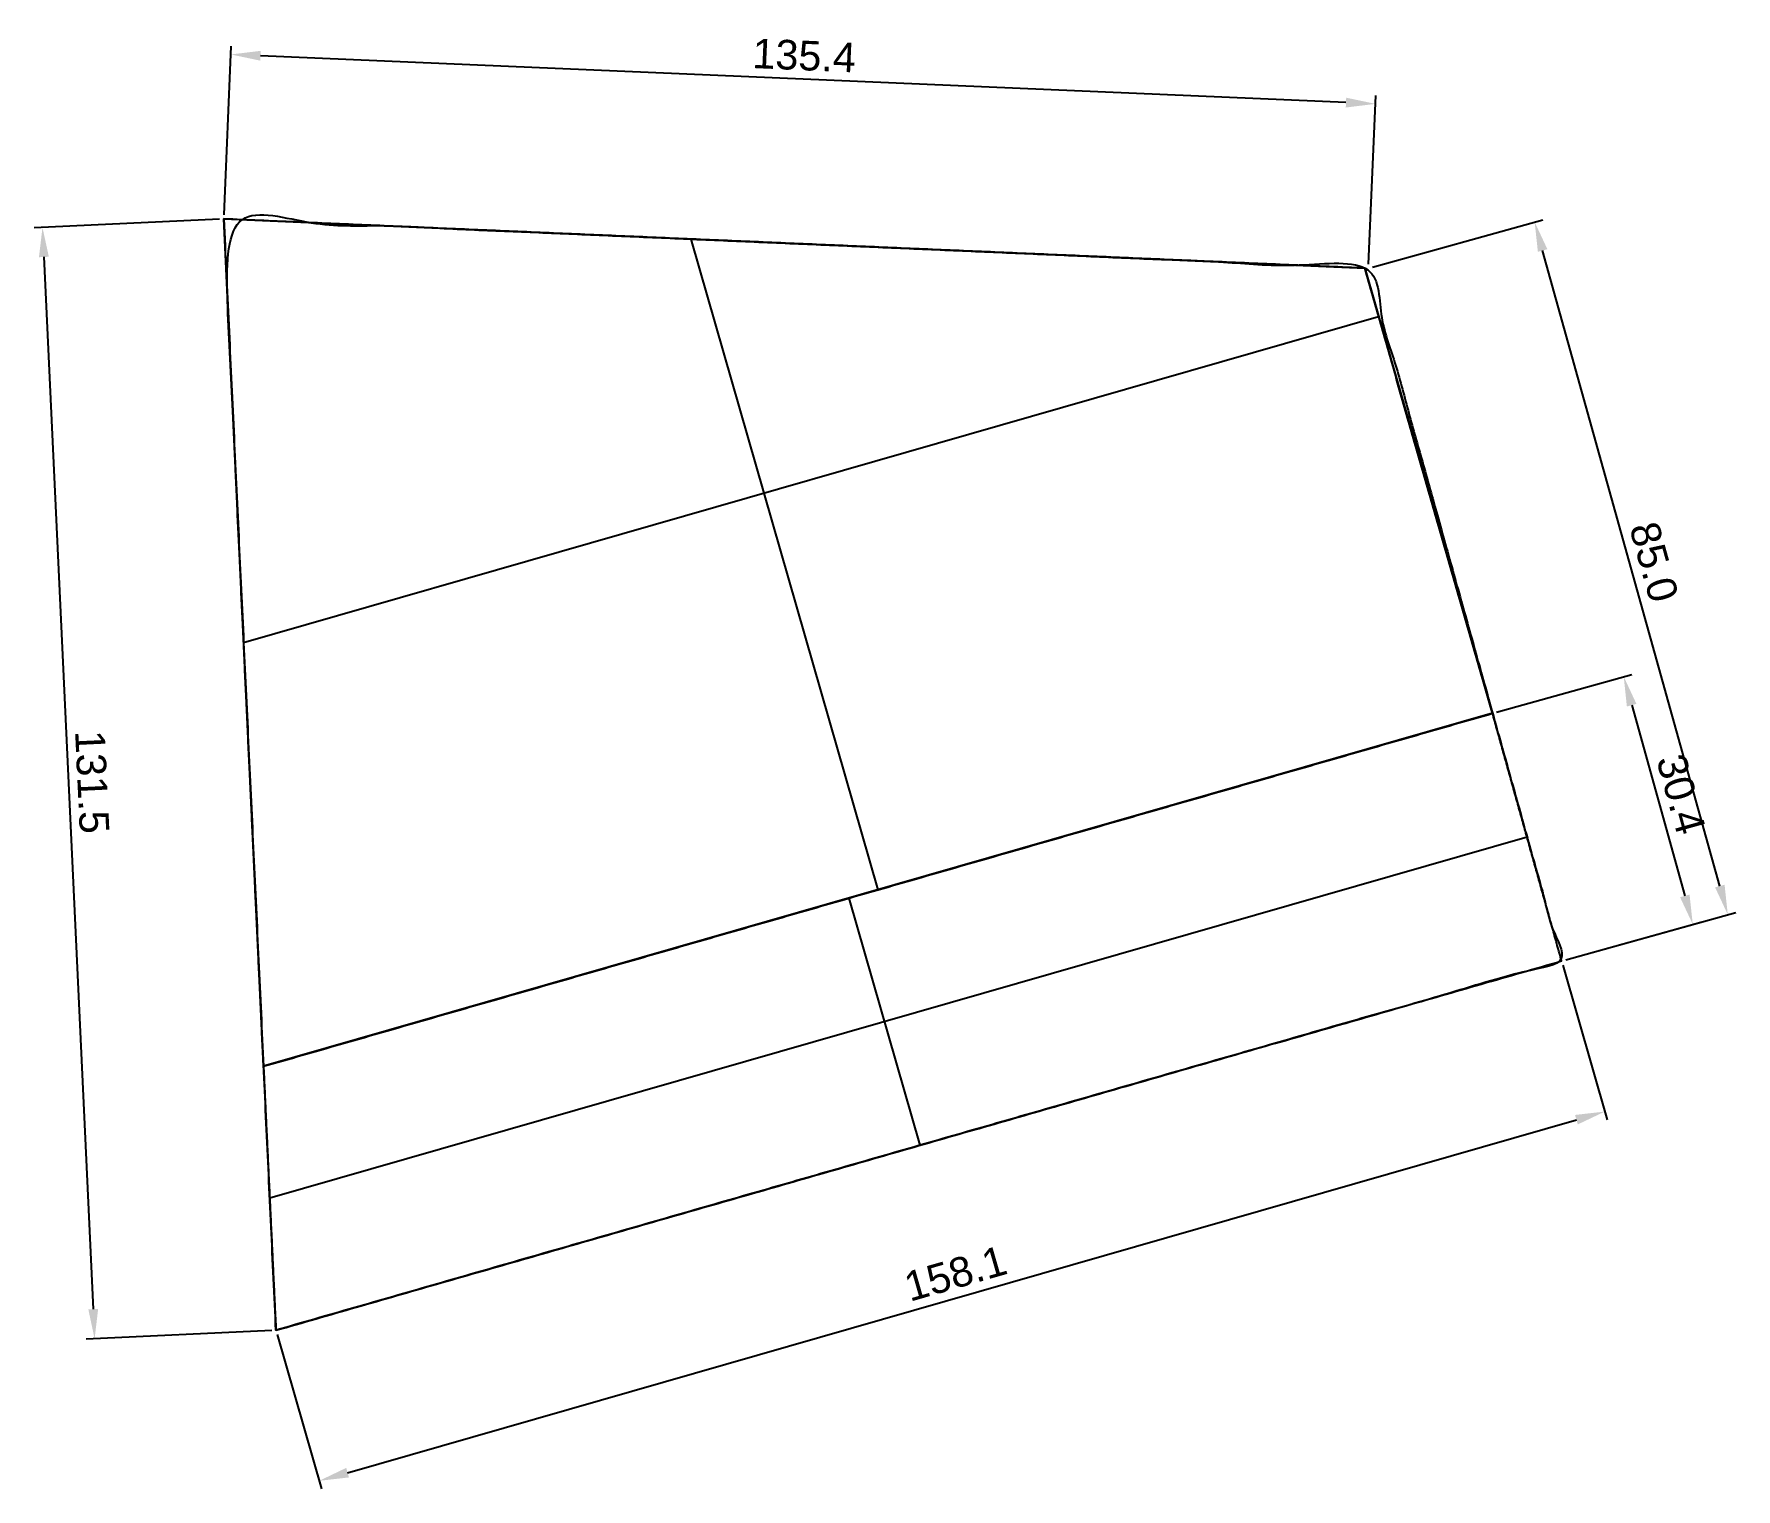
# Model space of a CAD drawing. Header units: metres. Extents: x 99 to 300, y -99 to 73.
import ezdxf

# ---------------------------------------------------------------- set-up
doc = ezdxf.new("R2010")
doc.units = ezdxf.units.M
doc.header["$MEASUREMENT"] = 0
doc.layers.add('Default', color=7, linetype='Continuous', true_color=0x000000)
doc.layers.add('parkstreetloop', color=7, linetype='Continuous', true_color=0x000000)
doc.styles.add('Arial', font='arial.ttf')
doc.dimstyles.new('Millimeter Large', dxfattribs={"dimtxt": 3.5, "dimasz": 3.5, "dimexe": 1, "dimexo": 0.5, "dimgap": 1, "dimtad": 1, "dimtoh": 1, "dimdec": 1, "dimzin": 1, "dimdsep": 46, "dimtxsty": 'Arial', "dimcen": 3.5, "dimadec": 0, "dimazin": 0, "dimtfac": 1, "dimtdec": 4, "dimtix": 1, "dimtmove": 1, "dimatfit": 3, "dimfxl": 0, "dimtolj": 1, "dimtzin": 1, "dimarcsym": 0})

# ---------------------------------------------------------------- blocks, each defined once
blk = doc.blocks.new('*D1')
at = {"layer": 'Default', "color": 0, "lineweight": -2}
for p, q in [((272.03, -7.53), (288.02, -3.07)), ((288, -6.71), (294.28, -29.25)), ((280.2, -36.81), (296.19, -32.36))]:
    blk.add_line(p, q, dxfattribs=at)
at = {"layer": 'Default', "color": 0}
for points in [[(288.56, -6.56), (287.43, -6.87), (287.06, -3.34)], [(293.72, -29.41), (294.84, -29.1), (295.22, -32.62)]]:
    blk.add_solid(points, dxfattribs=at)
at = {"layer": 'Defpoints', "color": 0}
for p in [(271.55, -7.67), (295.22, -32.62), (279.72, -36.95)]:
    blk.add_point(p, dxfattribs=at)
at = {"layer": 'Default', "color": 0, "insert": (293.82, -17.23), "char_height": 3.5, "attachment_point": 5, "rotation": 285.5839, "style": 'Arial'}
blk.add_mtext('\\A1;30.4', dxfattribs=at)
blk = doc.blocks.new('*D2')
at = {"layer": 'Default', "color": 0, "lineweight": -2}
for p, q in [((279.86, -37.43), (285.11, -55.71)), ((136.2, -97.44), (281.47, -55.71)), ((127.86, -81.09), (133.11, -99.36))]:
    blk.add_line(p, q, dxfattribs=at)
at = {"layer": 'Default', "color": 0}
for points in [[(281.63, -56.27), (281.3, -55.15), (284.83, -54.75)], [(136.04, -96.87), (136.36, -98), (132.84, -98.4)]]:
    blk.add_solid(points, dxfattribs=at)
at = {"layer": 'Defpoints', "color": 0}
for p in [(279.72, -36.95), (284.83, -54.75), (127.73, -80.6)]:
    blk.add_point(p, dxfattribs=at)
at = {"layer": 'Default', "color": 0, "insert": (208.06, -73.9), "char_height": 3.5, "attachment_point": 5, "rotation": 16.0256, "style": 'Arial'}
blk.add_mtext('\\A1;158.1', dxfattribs=at)
blk = doc.blocks.new('*D3')
at = {"layer": 'Default', "color": 0, "lineweight": -2}
for p, q in [((257.36, 45.06), (277.49, 50.68)), ((298.42, -28.1), (277.47, 47.04)), ((280.2, -36.81), (300.33, -31.2))]:
    blk.add_line(p, q, dxfattribs=at)
at = {"layer": 'Default', "color": 0}
for points in [[(278.03, 47.19), (276.91, 46.88), (276.53, 50.41)], [(297.86, -28.25), (298.98, -27.94), (299.36, -31.47)]]:
    blk.add_solid(points, dxfattribs=at)
at = {"layer": 'Defpoints', "color": 0}
for p in [(276.53, 50.41), (256.88, 44.93), (279.72, -36.95)]:
    blk.add_point(p, dxfattribs=at)
at = {"layer": 'Default', "color": 0, "insert": (290.63, 10.22), "char_height": 3.5, "attachment_point": 5, "rotation": 285.5839, "style": 'Arial'}
blk.add_mtext('\\A1;85.0', dxfattribs=at)
blk = doc.blocks.new('*D4')
at = {"layer": 'Default', "color": 0, "lineweight": -2}
for p, q in [((121.59, 51.27), (122.45, 71.21)), ((254.22, 64.52), (125.9, 70.06)), ((256.9, 45.43), (257.76, 65.37))]:
    blk.add_line(p, q, dxfattribs=at)
at = {"layer": 'Default', "color": 0}
for points in [[(125.93, 70.64), (125.87, 69.48), (122.4, 70.21)], [(254.2, 63.94), (254.25, 65.1), (257.72, 64.37)]]:
    blk.add_solid(points, dxfattribs=at)
at = {"layer": 'Defpoints', "color": 0}
for p in [(122.4, 70.21), (121.56, 50.77), (256.88, 44.93)]:
    blk.add_point(p, dxfattribs=at)
at = {"layer": 'Default', "color": 0, "insert": (190.18, 70.07), "char_height": 3.5, "attachment_point": 5, "rotation": 357.528, "style": 'Arial'}
blk.add_mtext('\\A1;135.4', dxfattribs=at)
blk = doc.blocks.new('*D5')
at = {"layer": 'Default', "color": 0, "lineweight": -2}
for p, q in [((121.06, 50.75), (99.13, 49.72)), ((100.29, 46.27), (106.13, -78.11)), ((127.23, -80.63), (105.29, -81.66))]:
    blk.add_line(p, q, dxfattribs=at)
at = {"layer": 'Default', "color": 0}
for points in [[(100.88, 46.3), (99.71, 46.24), (100.13, 49.76)], [(105.55, -78.14), (106.71, -78.09), (106.29, -81.61)]]:
    blk.add_solid(points, dxfattribs=at)
at = {"layer": 'Defpoints', "color": 0}
for p in [(121.56, 50.77), (106.29, -81.61), (127.73, -80.6)]:
    blk.add_point(p, dxfattribs=at)
at = {"layer": 'Default', "color": 0, "insert": (105.99, -15.79), "char_height": 3.5, "attachment_point": 5, "rotation": 272.6857, "style": 'Arial'}
blk.add_mtext('\\A1;131.5', dxfattribs=at)

msp = doc.modelspace()

# ---------------------------------------------------------------- linework, layer by layer
at = {"layer": 'Default'}
for p, q in [((198.91, -28.53, 18), (176.81, 48.39, 18)), ((198.91, -28.53), (176.81, 48.39)), ((123.91, 0.69, 18), (258.08, 39.22, 18)), ((123.91, 0.69), (258.08, 39.22))]:
    msp.add_line(p, q, dxfattribs=at)
msp.add_lwpolyline([(271.55, -7.67), (126.26, -49.4), (121.56, 50.77), (256.44, 44.95)], close=True, dxfattribs=at)
for points in [[(256.44, 44.95), (189, 47.86), (121.56, 50.77)], [(121.56, 50.77), (121.56, 50.77, 9), (121.56, 50.77, 18)], [(256.44, 44.95, 18), (189, 47.86, 18), (121.56, 50.77, 18)], [(121.56, 50.77), (123.91, 0.69), (126.26, -49.4)], [(121.56, 50.77, 18), (123.91, 0.69, 18), (126.26, -49.4, 18)], [(256.44, 44.95, 9), (189, 47.86, 9), (121.56, 50.77, 9)], [(121.56, 50.77, 9), (123.91, 0.69, 9), (126.26, -49.4, 9)], [(189, 47.86), (189, 47.86, 9), (189, 47.86, 18)], [(271.55, -7.67, 18), (263.99, 18.64, 18), (256.44, 44.95, 18)], [(271.55, -7.67), (263.99, 18.64), (256.44, 44.95)], [(256.44, 44.95), (256.44, 44.95, 9), (256.44, 44.95, 18)], [(271.55, -7.67, 9), (263.99, 18.64, 9), (256.44, 44.95, 9)], [(263.99, 18.64), (263.99, 18.64, 9), (263.99, 18.64, 18)], [(123.91, 0.69), (123.91, 0.69, 9), (123.91, 0.69, 18)], [(126.26, -49.4, 18), (198.91, -28.53, 18), (271.55, -7.67, 18)], [(126.26, -49.4), (198.91, -28.53), (271.55, -7.67)], [(126.26, -49.4, 9), (198.91, -28.53, 9), (271.55, -7.67, 9)], [(271.55, -7.67), (271.55, -7.67, 9), (271.55, -7.67, 18)], [(198.91, -28.53), (198.91, -28.53, 9), (198.91, -28.53, 18)], [(126.26, -49.4), (126.26, -49.4, 9), (126.26, -49.4, 18)]]:
    msp.add_open_spline(points, degree=2, dxfattribs=at)
msp.add_open_spline([(127.73, -80.6), (203.72, -58.78), (279.72, -36.95), (268.3, 3.99), (256.88, 44.93), (189.22, 47.85), (121.56, 50.77), (124.65, -14.92), (127.73, -80.6)], degree=2, knots=[0, 0, 0, 156.179694, 156.179694, 273.013368, 273.013368, 404.042762, 404.042762, 488.513431, 488.513431, 488.513431], dxfattribs=at)
at = {"layer": 'parkstreetloop', "color": 7, "true_color": 0xffffff}
for p, q in [((275.63, -22.31), (126.99, -65)), ((275.63, -22.31, 18), (126.99, -65, 18)), ((195.44, -29.53), (203.84, -58.74)), ((195.44, -29.53, 18), (203.84, -58.74, 18))]:
    msp.add_line(p, q, dxfattribs=at)
for points in [[(271.55, -7.67), (198.91, -28.53), (126.26, -49.4)], [(271.55, -7.67, 18), (198.91, -28.53, 18), (126.26, -49.4, 18)], [(271.55, -7.67, 9), (198.91, -28.53, 9), (126.26, -49.4, 9)], [(271.55, -7.67), (271.55, -7.67, 9), (271.55, -7.67, 18)], [(279.72, -36.95), (275.63, -22.31), (271.55, -7.67)], [(279.72, -36.95, 18), (275.63, -22.31, 18), (271.55, -7.67, 18)], [(279.72, -36.95, 9), (275.63, -22.31, 9), (271.55, -7.67, 9)], [(275.63, -22.31), (275.63, -22.31, 9), (275.63, -22.31, 18)], [(198.91, -28.53), (198.91, -28.53, 9), (198.91, -28.53, 18)], [(127.73, -80.6), (203.72, -58.78), (279.72, -36.95)], [(127.73, -80.6, 18), (203.72, -58.78, 18), (279.72, -36.95, 18)], [(127.73, -80.6, 9), (203.72, -58.78, 9), (279.72, -36.95, 9)], [(279.72, -36.95), (279.72, -36.95, 9), (279.72, -36.95, 18)], [(126.26, -49.4), (126.26, -49.4, 9), (126.26, -49.4, 18)], [(126.26, -49.4), (126.99, -65), (127.73, -80.6)], [(126.26, -49.4, 18), (126.99, -65, 18), (127.73, -80.6, 18)], [(126.26, -49.4, 9), (126.99, -65, 9), (127.73, -80.6, 9)], [(203.72, -58.78), (203.72, -58.78, 9), (203.72, -58.78, 18)], [(126.99, -65), (126.99, -65, 9), (126.99, -65, 18)], [(127.73, -80.6), (127.73, -80.6, 9), (127.73, -80.6, 18)]]:
    msp.add_open_spline(points, degree=2, dxfattribs=at)

# ---------------------------------------------------------------- dimensions: what is measured, and where the dimension line sits
at = {"layer": 'Default'}
for p1, p2, distance, picture, middle in [((256.88, 44.93), (121.56, 50.77), -19.46, '*D4', (190.18, 70.07)), ((121.56, 50.77), (127.73, -80.6), -21.46, '*D5', (105.99, -15.79)), ((279.72, -36.95), (256.88, 44.93), -20.39, '*D3', (290.63, 10.22)), ((271.55, -7.67), (279.72, -36.95), 16.1, '*D1', (293.82, -17.23)), ((127.73, -80.6), (279.72, -36.95), -18.52, '*D2', (208.06, -73.9))]:
    dim = msp.add_aligned_dim(p1=p1, p2=p2, distance=distance, dimstyle='Millimeter Large', dxfattribs=at)
    dim.commit()
    dim.dimension.update_dxf_attribs({"geometry": picture, "text_midpoint": middle})

doc.saveas('drawing.dxf')
